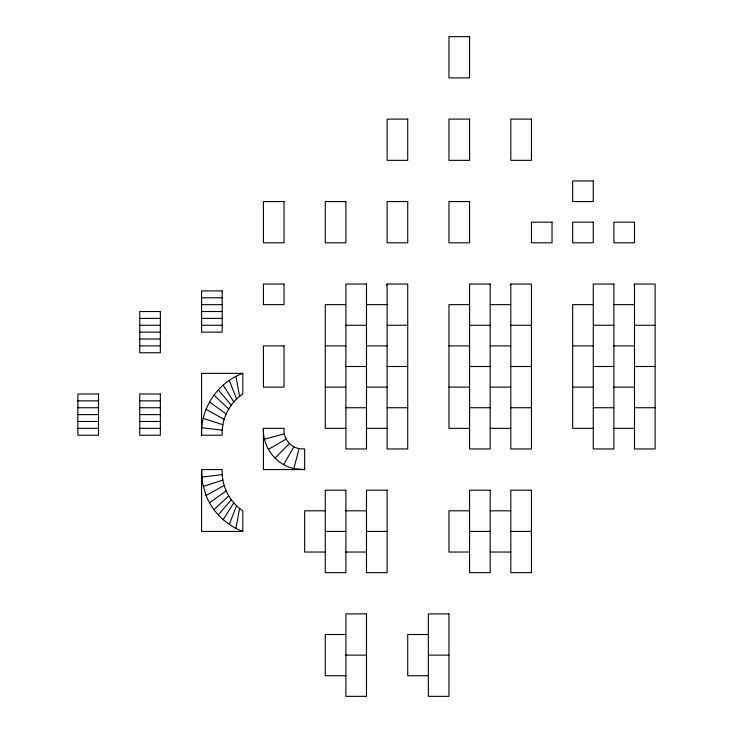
<?xml version="1.0" encoding="UTF-8"?>
<svg xmlns="http://www.w3.org/2000/svg" width="733" height="733" viewBox="0 0 733 733"><rect width="100%" height="100%" fill="white"/><g stroke="black" fill="none" stroke-linecap="round" stroke-linejoin="round"><path stroke-width="1.1" d="M201.575 435.219C200.265 408.538 217.674 382.424 242.806 373.372L242.806 393.988C229.42 402.967 221.348 419.12 222.191 435.219L201.575 435.219L201.575 373.372L242.806 373.372M235.962 528.356L239.59 508.418C228.091 499.155 221.448 484.321 222.191 469.578L201.575 469.578L201.575 531.425L242.806 531.425L242.806 510.809L239.59 508.418M263.422 428.347C262.313 446.791 275.755 464.594 293.796 468.579L299.128 448.678L304.653 448.962L304.653 469.578L263.422 469.578L263.422 428.347L284.038 428.347C282.993 437.693 289.883 446.974 299.128 448.678M229.319 524.37L236.585 505.761M386.575 285.164L387.116 284.038L407.731 284.038L407.731 448.962L387.116 448.962L387.116 284.038M510.269 285.164L510.809 284.038L531.425 284.038L531.425 448.962L510.809 448.962L510.809 284.038M633.963 285.164L634.503 284.038L655.119 284.038L655.119 448.962L634.503 448.962L634.503 284.038M283.625 464.64L293.924 446.809M223.198 519.615L233.818 502.856M218.333 514.859L231.298 499.723M274.93 458.07L289.489 443.511M213.999 509.609L228.769 495.865M209.583 502.792L226.176 490.771M268.36 449.375L286.191 439.076M242.806 531.425C226.231 525.249 212.588 511.909 206.037 495.481L224.161 485.429M203.279 486.419L222.914 480.078M264.421 439.204L284.322 433.872M201.777 477.073L222.255 474.627M201.575 297.781L222.191 297.781M201.575 304.653L222.191 304.653M345.884 304.653L325.269 304.653L325.269 428.347L345.884 428.347M366.5 304.653L387.116 304.653M469.578 304.653L448.962 304.653L448.962 428.347L469.578 428.347M490.194 304.653L510.809 304.653M593.272 304.653L572.656 304.653L572.656 428.347L593.272 428.347M613.888 304.653L634.503 304.653M201.575 311.525L222.191 311.525M139.728 318.397L160.344 318.397M201.575 318.397L222.191 318.397M139.728 325.269L160.344 325.269M201.575 325.269L222.191 325.269M345.884 325.269L366.5 325.269M387.116 325.269L407.731 325.269M469.578 325.269L490.194 325.269M510.809 325.269L531.425 325.269M593.272 325.269L613.888 325.269M634.503 325.269L655.119 325.269M139.728 332.141L160.344 332.141M139.728 339.012L160.344 339.012M139.728 345.884L160.344 345.884M325.269 345.884L345.884 345.884M366.5 345.884L387.116 345.884M448.962 345.884L469.578 345.884M490.194 345.884L510.809 345.884M572.656 345.884L593.272 345.884M613.888 345.884L634.503 345.884M345.884 366.5L366.5 366.5M387.116 366.5L407.731 366.5M469.578 366.5L490.194 366.5M510.809 366.5L531.425 366.5M593.272 366.5L613.888 366.5M634.503 366.5L655.119 366.5M325.269 387.116L345.884 387.116M366.5 387.116L387.116 387.116M448.962 387.116L469.578 387.116M490.194 387.116L510.809 387.116M572.656 387.116L593.272 387.116M613.888 387.116L634.503 387.116M77.881 400.859L98.497 400.859M139.728 400.859L160.344 400.859M77.881 407.731L98.497 407.731M139.728 407.731L160.344 407.731M345.884 407.731L366.5 407.731M387.116 407.731L407.731 407.731M469.578 407.731L490.194 407.731M510.809 407.731L531.425 407.731M593.272 407.731L613.888 407.731M634.503 407.731L655.119 407.731M77.881 414.603L98.497 414.603M139.728 414.603L160.344 414.603M77.881 421.475L98.497 421.475M139.728 421.475L160.344 421.475M77.881 428.347L98.497 428.347M139.728 428.347L160.344 428.347M366.5 428.347L387.116 428.347M490.194 428.347L510.809 428.347M613.888 428.347L634.503 428.347M325.269 510.809L304.653 510.809L304.653 552.041L325.269 552.041M345.884 510.809L366.5 510.809M469.578 510.809L448.962 510.809L448.962 552.041L469.578 552.041M490.194 510.809L510.809 510.809M325.269 531.425L345.884 531.425M366.5 531.425L387.116 531.425M469.578 531.425L490.194 531.425M510.809 531.425L531.425 531.425M345.884 552.041L366.5 552.041M490.194 552.041L510.809 552.041M345.884 634.503L325.269 634.503L325.269 675.734L345.884 675.734M428.347 634.503L407.731 634.503L407.731 675.734L428.347 675.734M345.884 655.119L366.5 655.119M428.347 655.119L448.962 655.119M304.653 469.578L293.796 468.579M201.777 427.724L222.255 430.17M203.279 418.378L222.914 424.719M206.037 409.316L224.161 419.368M209.583 402.005L226.176 414.026M213.999 395.188L228.769 408.932M218.333 389.938L231.298 405.074M223.198 385.182L233.818 401.941M229.319 380.427L236.585 399.036M206.037 495.481L202.455 482.763L201.575 469.578M235.962 376.441L239.59 396.379M469.578 36.65L448.962 36.65L448.962 77.881L469.578 77.881L469.578 36.65M407.731 119.112L387.116 119.112L387.116 160.344L407.731 160.344L407.731 119.112M469.578 119.112L448.962 119.112L448.962 160.344L469.578 160.344L469.578 119.112M531.425 119.112L510.809 119.112L510.809 160.344L531.425 160.344L531.425 119.112M593.272 180.959L572.656 180.959L572.656 201.575L593.272 201.575L593.272 180.959M284.038 201.575L263.422 201.575L263.422 242.806L284.038 242.806L284.038 201.575M345.884 201.575L325.269 201.575L325.269 242.806L345.884 242.806L345.884 201.575M407.731 201.575L387.116 201.575L387.116 242.806L407.731 242.806L407.731 201.575M469.578 201.575L448.962 201.575L448.962 242.806L469.578 242.806L469.578 201.575M552.041 222.191L531.425 222.191L531.425 242.806L552.041 242.806L552.041 222.191M593.272 222.191L572.656 222.191L572.656 242.806L593.272 242.806L593.272 222.191M634.503 222.191L613.888 222.191L613.888 242.806L634.503 242.806L634.503 222.191M284.038 284.038L263.422 284.038L263.422 304.653L284.038 304.653L284.038 284.038M366.5 284.038L345.884 284.038L345.884 448.962L366.5 448.962L366.5 284.038M490.194 284.038L469.578 284.038L469.578 448.962L490.194 448.962L490.194 284.038M613.888 284.038L593.272 284.038L593.272 448.962L613.888 448.962L613.888 284.038M222.191 290.909L201.575 290.909L201.575 332.141L222.191 332.141L222.191 290.909M160.344 311.525L139.728 311.525L139.728 352.756L160.344 352.756L160.344 311.525M284.038 345.884L263.422 345.884L263.422 387.116L284.038 387.116L284.038 345.884M98.497 393.988L77.881 393.988L77.881 435.219L98.497 435.219L98.497 393.988M160.344 393.988L139.728 393.988L139.728 435.219L160.344 435.219L160.344 393.988M345.884 490.194L325.269 490.194L325.269 572.656L345.884 572.656L345.884 490.194M387.116 490.194L366.5 490.194L366.5 572.656L387.116 572.656L387.116 490.194M490.194 490.194L469.578 490.194L469.578 572.656L490.194 572.656L490.194 490.194M531.425 490.194L510.809 490.194L510.809 572.656L531.425 572.656L531.425 490.194M366.5 613.888L345.884 613.888L345.884 696.35L366.5 696.35L366.5 613.888M448.962 613.888L428.347 613.888L428.347 696.35L448.962 696.35L448.962 613.888"/></g></svg>
